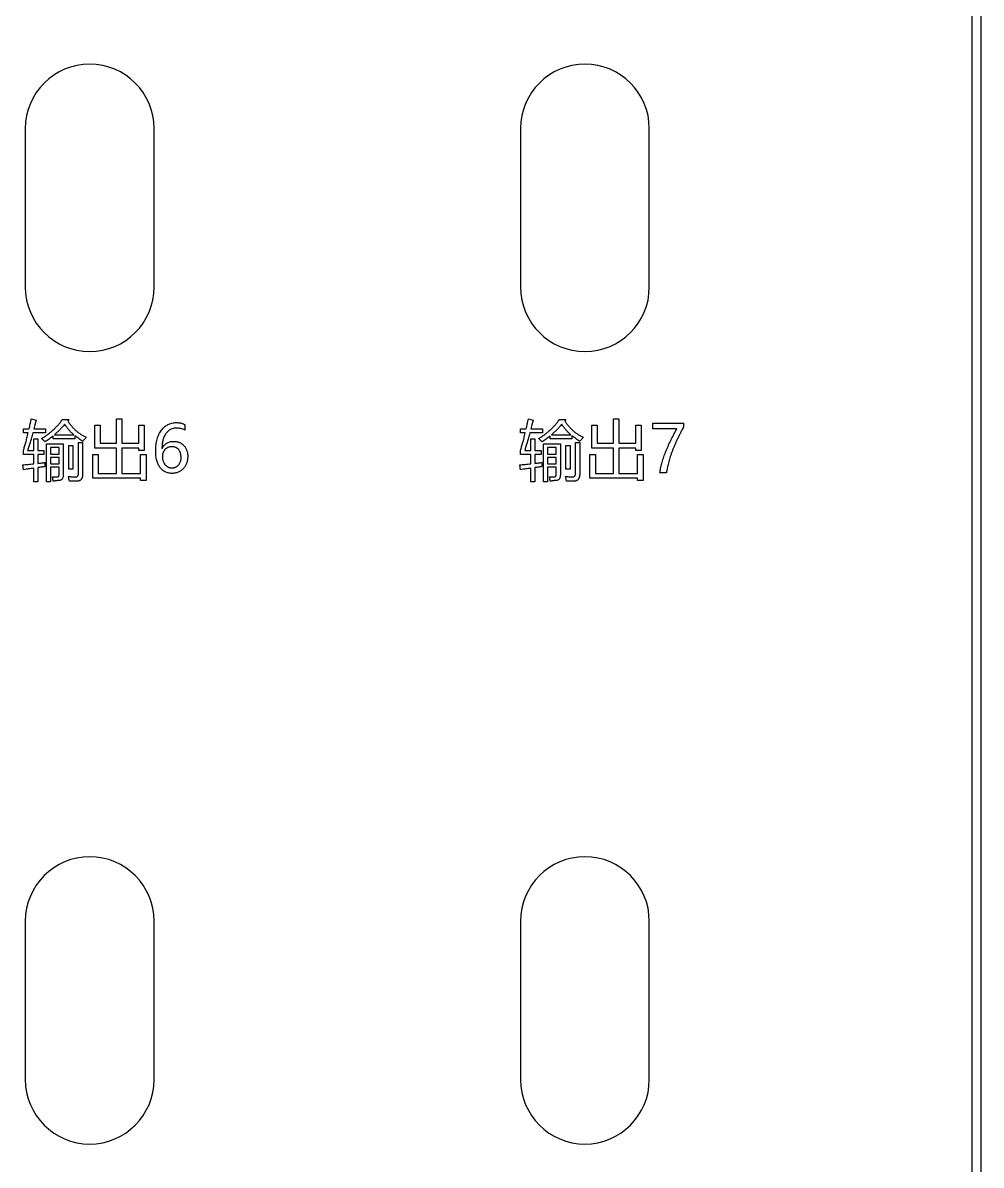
# Model space of a CAD drawing. Header units: millimetres. Extents: x 1359 to 3697, y -340 to 585.
# Drawn here: x 1625.5 to 1819, y -138.2 to 92.4 of the extents above; entities that cross this region are included whole.
import ezdxf

# ---------------------------------------------------------------- set-up
doc = ezdxf.new("R2010")
doc.units = ezdxf.units.MM

msp = doc.modelspace()

# ---------------------------------------------------------------- linework, layer by layer
at = {"color": 7, "linetype": 'Continuous', "lineweight": 25}
for p, q in [((1817.19, -227.16), (1817.19, 487.24)), ((1818.99, -228.09), (1818.99, 488.17)), ((1625.99, 71.04), (1625.99, 39.04)), ((1651.99, 39.04), (1651.99, 71.04)), ((1725.99, 71.04), (1725.99, 39.04)), ((1751.99, 39.04), (1751.99, 71.04)), ((1625.99, -88.96), (1625.99, -120.96)), ((1651.99, -120.96), (1651.99, -88.96)), ((1725.99, -88.96), (1725.99, -120.96)), ((1751.99, -120.96), (1751.99, -88.96))]:
    msp.add_line(p, q, dxfattribs=at)
at = {"color": 1, "linetype": 'Continuous', "lineweight": 25}
for p, q in [((1627.2, 12.41), (1628.17, 12.2)), ((1633.45, 12.28), (1634.79, 12.28)), ((1634.79, 12.28), (1634.57, 12)), ((1644.39, 12.41), (1645.49, 12.41)), ((1644.39, 7.53), (1644.39, 12.41)), ((1645.49, 12.41), (1645.49, 7.53)), ((1727.56, 12.41), (1728.54, 12.2)), ((1733.81, 12.28), (1735.15, 12.28)), ((1735.15, 12.28), (1734.94, 12)), ((1744.76, 12.41), (1745.85, 12.41)), ((1744.76, 7.53), (1744.76, 12.41)), ((1745.85, 12.41), (1745.85, 7.53)), ((1752.68, 10.45), (1752.68, 11.55)), ((1752.68, 11.55), (1758.9, 11.55)), ((1758.9, 11.55), (1758.9, 10.79)), ((1625.61, 10.45), (1626.77, 10.45)), ((1625.61, 9.6), (1625.61, 10.45)), ((1626.56, 9.6), (1625.61, 9.6)), ((1630.08, 9.6), (1627.48, 9.6)), ((1627.7, 10.45), (1630.08, 10.45)), ((1630.08, 10.45), (1630.08, 9.6)), ((1631.85, 9.24), (1635.77, 9.24)), ((1640, 11.19), (1641.1, 11.19)), ((1640, 6.55), (1640, 11.19)), ((1641.1, 11.19), (1641.1, 7.53)), ((1648.9, 11.19), (1650, 11.19)), ((1648.9, 7.53), (1648.9, 11.19)), ((1650, 11.19), (1650, 6.06)), ((1658.17, 11.28), (1658.17, 10.18)), ((1725.98, 10.45), (1727.13, 10.45)), ((1725.98, 9.6), (1725.98, 10.45)), ((1726.93, 9.6), (1725.98, 9.6)), ((1730.44, 9.6), (1727.85, 9.6)), ((1728.07, 10.45), (1730.44, 10.45)), ((1730.44, 10.45), (1730.44, 9.6)), ((1732.22, 9.24), (1736.14, 9.24)), ((1740.37, 11.19), (1741.46, 11.19)), ((1740.37, 6.55), (1740.37, 11.19)), ((1741.46, 11.19), (1741.46, 7.53)), ((1749.27, 11.19), (1750.37, 11.19)), ((1749.27, 7.53), (1749.27, 11.19)), ((1750.37, 11.19), (1750.37, 6.06)), ((1757.56, 10.45), (1752.68, 10.45)), ((1627.68, 8.38), (1628.54, 8.38)), ((1627.68, 6.06), (1627.68, 8.38)), ((1628.54, 8.38), (1628.54, 6.06)), ((1630.24, 7.41), (1633.66, 7.41)), ((1630.24, -0.28), (1630.24, 7.41)), ((1631.59, 8.38), (1631.59, 8.99)), ((1635.98, 8.38), (1631.59, 8.38)), ((1633.66, 7.41), (1633.66, 1.1)), ((1634.76, 7.04), (1635.61, 7.04)), ((1634.76, 2.28), (1634.76, 7.04)), ((1635.61, 7.04), (1635.61, 2.28)), ((1635.98, 9.05), (1635.98, 8.38)), ((1636.71, 7.65), (1637.56, 7.65)), ((1636.71, 1.38), (1636.71, 7.65)), ((1637.56, 7.65), (1637.56, 1.3)), ((1641.1, 7.53), (1644.39, 7.53)), ((1645.49, 7.53), (1648.9, 7.53)), ((1728.05, 8.38), (1728.9, 8.38)), ((1728.05, 6.06), (1728.05, 8.38)), ((1728.9, 8.38), (1728.9, 6.06)), ((1730.61, 7.41), (1734.02, 7.41)), ((1730.61, -0.28), (1730.61, 7.41)), ((1731.95, 8.38), (1731.95, 8.99)), ((1736.34, 8.38), (1731.95, 8.38)), ((1734.02, 7.41), (1734.02, 1.1)), ((1735.12, 7.04), (1735.98, 7.04)), ((1735.12, 2.28), (1735.12, 7.04)), ((1735.98, 7.04), (1735.98, 2.28)), ((1736.34, 9.05), (1736.34, 8.38)), ((1737.07, 7.65), (1737.93, 7.65)), ((1737.07, 1.38), (1737.07, 7.65)), ((1737.93, 7.65), (1737.93, 1.3)), ((1741.46, 7.53), (1744.76, 7.53)), ((1745.85, 7.53), (1749.27, 7.53)), ((1625.61, 5.21), (1625.61, 6.1)), ((1627.68, 5.21), (1625.61, 5.21)), ((1626.46, 6.06), (1627.68, 6.06)), ((1627.68, 3.35), (1627.68, 5.21)), ((1628.54, 6.06), (1629.76, 6.06)), ((1628.54, 5.21), (1628.54, 3.45)), ((1629.76, 5.21), (1628.54, 5.21)), ((1629.76, 6.06), (1629.76, 5.21)), ((1632.8, 6.67), (1631.1, 6.67)), ((1631.1, 6.67), (1631.1, 5.33)), ((1631.1, 5.33), (1632.8, 5.33)), ((1632.8, 5.33), (1632.8, 6.67)), ((1639.63, 5.21), (1640.73, 5.21)), ((1639.63, 0.45), (1639.63, 5.21)), ((1644.39, 6.55), (1640, 6.55)), ((1640.73, 5.21), (1640.73, 1.43)), ((1644.39, 1.43), (1644.39, 6.55)), ((1645.49, 6.55), (1645.49, 1.43)), ((1648.9, 6.55), (1645.49, 6.55)), ((1648.9, 6.06), (1648.9, 6.55)), ((1650, 6.06), (1648.9, 6.06)), ((1649.27, 5.21), (1650.37, 5.21)), ((1649.27, 1.43), (1649.27, 5.21)), ((1650.37, 5.21), (1650.37, -0.03)), ((1653.58, 6.47), (1653.61, 6.47)), ((1725.98, 5.21), (1725.98, 6.1)), ((1728.05, 5.21), (1725.98, 5.21)), ((1726.83, 6.06), (1728.05, 6.06)), ((1728.05, 3.35), (1728.05, 5.21)), ((1728.9, 6.06), (1730.12, 6.06)), ((1728.9, 5.21), (1728.9, 3.45)), ((1730.12, 5.21), (1728.9, 5.21)), ((1730.12, 6.06), (1730.12, 5.21)), ((1733.17, 6.67), (1731.46, 6.67)), ((1731.46, 6.67), (1731.46, 5.33)), ((1731.46, 5.33), (1733.17, 5.33)), ((1733.17, 5.33), (1733.17, 6.67)), ((1740, 5.21), (1741.1, 5.21)), ((1740, 0.45), (1740, 5.21)), ((1744.76, 6.55), (1740.37, 6.55)), ((1741.1, 5.21), (1741.1, 1.43)), ((1744.76, 1.43), (1744.76, 6.55)), ((1745.85, 6.55), (1745.85, 1.43)), ((1749.27, 6.55), (1745.85, 6.55)), ((1749.27, 6.06), (1749.27, 6.55)), ((1750.37, 6.06), (1749.27, 6.06)), ((1749.63, 5.21), (1750.73, 5.21)), ((1749.63, 1.43), (1749.63, 5.21)), ((1750.73, 5.21), (1750.73, -0.03)), ((1625.63, 2.16), (1625.49, 3.14)), ((1627.68, -0.28), (1627.68, 2.47)), ((1628.54, 2.6), (1628.54, -0.28)), ((1631.1, 4.6), (1631.1, 3.38)), ((1632.8, 4.6), (1631.1, 4.6)), ((1631.1, 3.38), (1632.8, 3.38)), ((1631.1, 2.65), (1631.1, -0.28)), ((1632.8, 2.65), (1631.1, 2.65)), ((1632.8, 3.38), (1632.8, 4.6)), ((1632.8, 1.2), (1632.8, 2.65)), ((1725.99, 2.16), (1725.85, 3.14)), ((1728.05, -0.28), (1728.05, 2.47)), ((1728.9, 2.6), (1728.9, -0.28)), ((1733.17, 4.6), (1731.46, 4.6)), ((1731.46, 4.6), (1731.46, 3.38)), ((1731.46, 3.38), (1733.17, 3.38)), ((1731.46, 2.65), (1731.46, -0.28)), ((1733.17, 2.65), (1731.46, 2.65)), ((1733.17, 3.38), (1733.17, 4.6)), ((1733.17, 1.2), (1733.17, 2.65)), ((1631.46, 0.7), (1632.36, 0.7)), ((1635.61, 2.28), (1634.76, 2.28)), ((1649.27, 0.45), (1639.63, 0.45)), ((1640.73, 1.43), (1644.39, 1.43)), ((1645.49, 1.43), (1649.27, 1.43)), ((1649.27, -0.03), (1649.27, 0.45)), ((1731.83, 0.7), (1732.73, 0.7)), ((1735.98, 2.28), (1735.12, 2.28)), ((1749.63, 0.45), (1740, 0.45)), ((1741.1, 1.43), (1744.76, 1.43)), ((1745.85, 1.43), (1749.63, 1.43)), ((1749.63, -0.03), (1749.63, 0.45)), ((1755.46, 1.55), (1754.12, 1.55)), ((1628.54, -0.28), (1627.68, -0.28)), ((1631.1, -0.28), (1630.24, -0.28)), ((1650.37, -0.03), (1649.27, -0.03)), ((1728.9, -0.28), (1728.05, -0.28)), ((1731.46, -0.28), (1730.61, -0.28)), ((1750.73, -0.03), (1749.63, -0.03))]:
    msp.add_line(p, q, dxfattribs=at)
at = {"color": 1, "linetype": 'Continuous', "lineweight": 25, "flags": 128}
for points in [[(1628.17, 12.2), (1627.91, 11.22), (1627.7, 10.45)], [(1728.54, 12.2), (1728.28, 11.22), (1728.07, 10.45)]]:
    msp.add_lwpolyline(points, dxfattribs=at)
at = {"color": 7, "linetype": 'Continuous', "lineweight": 25}
for centre, start, end in [((1638.99, 71.04), 0, 180), ((1738.99, 71.04), 0, 180), ((1638.99, 39.04), 180, 0), ((1738.99, 39.04), 180, 0), ((1638.99, -88.96), 0, 180), ((1738.99, -88.96), 0, 180), ((1638.99, -120.96), 180, 0), ((1738.99, -120.96), 180, 0)]:
    msp.add_arc(centre, 13, start, end, dxfattribs=at)
at = {"color": 1, "linetype": 'Continuous', "lineweight": 25}
for points, knots in [([(1626.77, 10.45), (1626.8, 10.61), (1626.87, 10.92), (1626.98, 11.4), (1627.09, 11.9), (1627.16, 12.24), (1627.2, 12.41)], [0, 0, 0, 0, 0.238615, 0.484885, 0.738611, 1, 1, 1, 1]), ([(1629.27, 8.47), (1629.48, 8.6), (1629.9, 8.85), (1630.5, 9.27), (1631.07, 9.71), (1631.61, 10.18), (1632.12, 10.67), (1632.59, 11.18), (1633.04, 11.72), (1633.31, 12.09), (1633.45, 12.28)], [0, 0, 0, 0, 0.130451, 0.258523, 0.38458, 0.509505, 0.63269, 0.755465, 0.877763, 1, 1, 1, 1]), ([(1634.57, 12), (1634.69, 11.82), (1634.94, 11.45), (1635.35, 10.94), (1635.78, 10.46), (1636.24, 10.03), (1636.71, 9.64), (1637.22, 9.29), (1637.74, 8.98), (1638.11, 8.8), (1638.29, 8.72)], [0, 0, 0, 0, 0.133502, 0.263557, 0.390252, 0.514706, 0.637029, 0.758256, 0.879015, 1, 1, 1, 1]), ([(1652.32, 5.96), (1652.32, 6.17), (1652.33, 6.59), (1652.38, 7.19), (1652.47, 7.77), (1652.6, 8.31), (1652.76, 8.82), (1652.95, 9.29), (1653.19, 9.73), (1653.45, 10.13), (1653.75, 10.49), (1654.07, 10.81), (1654.42, 11.08), (1654.79, 11.3), (1655.18, 11.47), (1655.6, 11.59), (1656.03, 11.66), (1656.33, 11.67), (1656.49, 11.67)], [0, 0, 0, 0, 0.080551, 0.157305, 0.230294, 0.300142, 0.366733, 0.431152, 0.493519, 0.554718, 0.613962, 0.670562, 0.725417, 0.779089, 0.832587, 0.886669, 0.942228, 1, 1, 1, 1]), ([(1656.49, 11.67), (1656.57, 11.67), (1656.74, 11.67), (1656.99, 11.65), (1657.22, 11.62), (1657.44, 11.58), (1657.64, 11.52), (1657.83, 11.45), (1658.01, 11.38), (1658.12, 11.31), (1658.17, 11.28)], [0, 0, 0, 0, 0.14889, 0.289473, 0.423165, 0.550591, 0.669996, 0.784453, 0.894338, 1, 1, 1, 1]), ([(1727.13, 10.45), (1727.17, 10.61), (1727.24, 10.92), (1727.35, 11.4), (1727.45, 11.9), (1727.52, 12.24), (1727.56, 12.41)], [0, 0, 0, 0, 0.238615, 0.484885, 0.738611, 1, 1, 1, 1]), ([(1729.63, 8.47), (1729.85, 8.6), (1730.27, 8.85), (1730.87, 9.27), (1731.44, 9.71), (1731.98, 10.18), (1732.48, 10.67), (1732.96, 11.18), (1733.41, 11.72), (1733.68, 12.09), (1733.81, 12.28)], [0, 0, 0, 0, 0.130451, 0.258523, 0.38458, 0.509505, 0.63269, 0.755465, 0.877763, 1, 1, 1, 1]), ([(1734.94, 12), (1735.06, 11.82), (1735.31, 11.45), (1735.72, 10.94), (1736.15, 10.46), (1736.6, 10.03), (1737.08, 9.64), (1737.58, 9.29), (1738.11, 8.98), (1738.47, 8.8), (1738.66, 8.72)], [0, 0, 0, 0, 0.133502, 0.263557, 0.390252, 0.514706, 0.637029, 0.758256, 0.879015, 1, 1, 1, 1]), ([(1625.61, 6.1), (1625.65, 6.22), (1625.73, 6.47), (1625.85, 6.84), (1625.96, 7.25), (1626.08, 7.67), (1626.2, 8.12), (1626.32, 8.59), (1626.44, 9.09), (1626.52, 9.43), (1626.56, 9.6)], [0, 0, 0, 0, 0.103333, 0.212677, 0.328063, 0.449799, 0.577987, 0.71254, 0.853205, 1, 1, 1, 1]), ([(1627.48, 9.6), (1627.44, 9.43), (1627.35, 9.1), (1627.21, 8.61), (1627.07, 8.13), (1626.95, 7.68), (1626.82, 7.25), (1626.7, 6.84), (1626.58, 6.44), (1626.5, 6.19), (1626.46, 6.06)], [0, 0, 0, 0, 0.1439124, 0.2825603, 0.4154467, 0.5429298, 0.66544, 0.7825461, 0.8938999, 1, 1, 1, 1]), ([(1633.93, 11.34), (1633.77, 11.15), (1633.45, 10.77), (1632.94, 10.23), (1632.41, 9.72), (1632.04, 9.39), (1631.85, 9.24)], [0, 0, 0, 0, 0.253521, 0.504207, 0.753015, 1, 1, 1, 1]), ([(1635.77, 9.24), (1635.6, 9.39), (1635.25, 9.7), (1634.78, 10.22), (1634.33, 10.76), (1634.07, 11.14), (1633.93, 11.34)], [0, 0, 0, 0, 0.248975, 0.49795, 0.747533, 1, 1, 1, 1]), ([(1656.51, 10.58), (1656.4, 10.57), (1656.19, 10.57), (1655.89, 10.51), (1655.6, 10.43), (1655.32, 10.31), (1655.06, 10.15), (1654.82, 9.96), (1654.59, 9.73), (1654.39, 9.47), (1654.2, 9.19), (1654.04, 8.87), (1653.9, 8.53), (1653.78, 8.17), (1653.69, 7.78), (1653.63, 7.36), (1653.59, 6.92), (1653.58, 6.62), (1653.58, 6.47)], [0, 0, 0, 0, 0.057081, 0.111809, 0.164951, 0.217656, 0.27093, 0.324976, 0.38126, 0.439782, 0.500681, 0.562983, 0.627871, 0.695074, 0.765681, 0.839764, 0.917997, 1, 1, 1, 1]), ([(1658.17, 10.18), (1658.04, 10.24), (1657.78, 10.36), (1657.36, 10.48), (1656.94, 10.56), (1656.65, 10.57), (1656.51, 10.58)], [0, 0, 0, 0, 0.253386, 0.503118, 0.750482, 1, 1, 1, 1]), ([(1725.98, 6.1), (1726.01, 6.22), (1726.1, 6.47), (1726.21, 6.84), (1726.33, 7.25), (1726.45, 7.67), (1726.56, 8.12), (1726.69, 8.59), (1726.81, 9.09), (1726.89, 9.43), (1726.93, 9.6)], [0, 0, 0, 0, 0.103333, 0.212677, 0.328063, 0.449799, 0.577987, 0.71254, 0.853205, 1, 1, 1, 1]), ([(1727.85, 9.6), (1727.8, 9.43), (1727.71, 9.1), (1727.57, 8.61), (1727.44, 8.13), (1727.31, 7.68), (1727.18, 7.25), (1727.06, 6.84), (1726.95, 6.44), (1726.87, 6.19), (1726.83, 6.06)], [0, 0, 0, 0, 0.1439124, 0.2825603, 0.4154467, 0.5429298, 0.66544, 0.7825461, 0.8938999, 1, 1, 1, 1]), ([(1734.3, 11.34), (1734.14, 11.15), (1733.82, 10.77), (1733.3, 10.23), (1732.77, 9.72), (1732.4, 9.39), (1732.22, 9.24)], [0, 0, 0, 0, 0.253521, 0.504207, 0.753015, 1, 1, 1, 1]), ([(1736.14, 9.24), (1735.96, 9.39), (1735.62, 9.7), (1735.15, 10.22), (1734.7, 10.76), (1734.43, 11.14), (1734.3, 11.34)], [0, 0, 0, 0, 0.248975, 0.49795, 0.747533, 1, 1, 1, 1]), ([(1754.12, 1.55), (1754.14, 1.7), (1754.18, 2.01), (1754.27, 2.47), (1754.38, 2.95), (1754.51, 3.45), (1754.66, 3.96), (1754.83, 4.49), (1755.02, 5.03), (1755.22, 5.59), (1755.45, 6.16), (1755.7, 6.74), (1755.96, 7.34), (1756.24, 7.94), (1756.55, 8.55), (1756.87, 9.18), (1757.21, 9.81), (1757.44, 10.24), (1757.56, 10.45)], [0, 0, 0, 0, 0.047398, 0.096695, 0.147991, 0.201348, 0.256956, 0.314471, 0.374372, 0.436439, 0.50059, 0.566521, 0.634154, 0.703613, 0.774825, 0.847992, 0.923134, 1, 1, 1, 1]), ([(1758.9, 10.79), (1758.78, 10.56), (1758.54, 10.12), (1758.19, 9.44), (1757.86, 8.79), (1757.55, 8.14), (1757.27, 7.51), (1757, 6.89), (1756.75, 6.29), (1756.53, 5.7), (1756.32, 5.12), (1756.14, 4.56), (1755.97, 4.02), (1755.83, 3.49), (1755.7, 2.98), (1755.6, 2.49), (1755.52, 2.02), (1755.48, 1.71), (1755.46, 1.55)], [0, 0, 0, 0, 0.078164, 0.154322, 0.228237, 0.30019, 0.370285, 0.438118, 0.504071, 0.568067, 0.629888, 0.689387, 0.746655, 0.801622, 0.854435, 0.905094, 0.953467, 1, 1, 1, 1]), ([(1629.95, 7.77), (1629.89, 7.84), (1629.77, 7.98), (1629.59, 8.17), (1629.43, 8.33), (1629.32, 8.43), (1629.27, 8.47)], [0, 0, 0, 0, 0.288553, 0.551922, 0.78895, 1, 1, 1, 1]), ([(1631.59, 8.99), (1631.45, 8.88), (1631.19, 8.67), (1630.79, 8.35), (1630.37, 8.06), (1630.09, 7.87), (1629.95, 7.77)], [0, 0, 0, 0, 0.250636, 0.501448, 0.750797, 1, 1, 1, 1]), ([(1637.62, 7.89), (1637.48, 7.98), (1637.19, 8.15), (1636.77, 8.44), (1636.36, 8.73), (1636.1, 8.94), (1635.98, 9.05)], [0, 0, 0, 0, 0.252672, 0.504034, 0.752778, 1, 1, 1, 1]), ([(1638.29, 8.72), (1638.22, 8.64), (1638.09, 8.5), (1637.91, 8.28), (1637.76, 8.08), (1637.67, 7.95), (1637.62, 7.89)], [0, 0, 0, 0, 0.291151, 0.553636, 0.790275, 1, 1, 1, 1]), ([(1653.61, 6.47), (1653.67, 6.58), (1653.79, 6.8), (1654.02, 7.09), (1654.26, 7.34), (1654.54, 7.54), (1654.84, 7.7), (1655.17, 7.81), (1655.53, 7.88), (1655.78, 7.89), (1655.9, 7.89)], [0, 0, 0, 0, 0.134758, 0.262281, 0.383953, 0.502274, 0.620406, 0.741466, 0.867038, 1, 1, 1, 1]), ([(1655.9, 7.89), (1656.01, 7.89), (1656.22, 7.89), (1656.52, 7.85), (1656.81, 7.78), (1657.08, 7.69), (1657.34, 7.57), (1657.58, 7.42), (1657.8, 7.25), (1658, 7.05), (1658.18, 6.83), (1658.35, 6.59), (1658.48, 6.33), (1658.59, 6.06), (1658.68, 5.77), (1658.74, 5.46), (1658.78, 5.13), (1658.78, 4.91), (1658.78, 4.79)], [0, 0, 0, 0, 0.067144, 0.131187, 0.192693, 0.252548, 0.311315, 0.36939, 0.428264, 0.487848, 0.547974, 0.608112, 0.668482, 0.730103, 0.793786, 0.859334, 0.928083, 1, 1, 1, 1]), ([(1730.31, 7.77), (1730.25, 7.84), (1730.13, 7.98), (1729.96, 8.17), (1729.79, 8.33), (1729.69, 8.43), (1729.63, 8.47)], [0, 0, 0, 0, 0.288553, 0.551922, 0.78895, 1, 1, 1, 1]), ([(1731.95, 8.99), (1731.82, 8.88), (1731.56, 8.67), (1731.15, 8.35), (1730.74, 8.06), (1730.46, 7.87), (1730.31, 7.77)], [0, 0, 0, 0, 0.250636, 0.501448, 0.750797, 1, 1, 1, 1]), ([(1737.99, 7.89), (1737.84, 7.98), (1737.55, 8.15), (1737.13, 8.44), (1736.73, 8.73), (1736.47, 8.94), (1736.34, 9.05)], [0, 0, 0, 0, 0.252672, 0.504034, 0.752778, 1, 1, 1, 1]), ([(1738.66, 8.72), (1738.59, 8.64), (1738.46, 8.5), (1738.28, 8.28), (1738.12, 8.08), (1738.03, 7.95), (1737.99, 7.89)], [0, 0, 0, 0, 0.291151, 0.553636, 0.790275, 1, 1, 1, 1]), ([(1655.59, 1.43), (1655.47, 1.43), (1655.22, 1.44), (1654.87, 1.5), (1654.53, 1.59), (1654.22, 1.72), (1653.93, 1.89), (1653.66, 2.09), (1653.41, 2.33), (1653.18, 2.61), (1652.98, 2.92), (1652.8, 3.26), (1652.65, 3.64), (1652.53, 4.04), (1652.43, 4.48), (1652.37, 4.95), (1652.32, 5.44), (1652.32, 5.78), (1652.32, 5.96)], [0, 0, 0, 0, 0.059035, 0.115651, 0.170224, 0.223623, 0.276575, 0.329908, 0.384863, 0.441768, 0.50072, 0.561708, 0.625488, 0.69253, 0.762807, 0.837334, 0.916526, 1, 1, 1, 1]), ([(1655.57, 6.8), (1655.5, 6.79), (1655.36, 6.79), (1655.16, 6.76), (1654.97, 6.72), (1654.8, 6.66), (1654.63, 6.58), (1654.47, 6.48), (1654.32, 6.36), (1654.18, 6.23), (1654.06, 6.08), (1653.95, 5.93), (1653.86, 5.77), (1653.79, 5.61), (1653.73, 5.43), (1653.69, 5.25), (1653.66, 5.07), (1653.66, 4.94), (1653.66, 4.88)], [0, 0, 0, 0, 0.0687544, 0.1348772, 0.198306, 0.2610805, 0.3225221, 0.3833695, 0.4457633, 0.5090387, 0.572053, 0.633585, 0.6945465, 0.7540479, 0.8144237, 0.8746414, 0.9363088, 1, 1, 1, 1]), ([(1653.66, 4.88), (1653.66, 4.8), (1653.66, 4.64), (1653.69, 4.41), (1653.73, 4.19), (1653.79, 3.98), (1653.86, 3.78), (1653.95, 3.58), (1654.06, 3.39), (1654.18, 3.22), (1654.32, 3.06), (1654.47, 2.92), (1654.62, 2.79), (1654.8, 2.7), (1654.98, 2.62), (1655.17, 2.57), (1655.37, 2.53), (1655.51, 2.53), (1655.58, 2.53)], [0, 0, 0, 0, 0.070275, 0.138099, 0.204443, 0.269054, 0.33252, 0.395628, 0.459052, 0.522809, 0.585403, 0.645025, 0.703577, 0.760939, 0.81886, 0.877212, 0.937536, 1, 1, 1, 1]), ([(1657.44, 4.66), (1657.44, 4.74), (1657.43, 4.9), (1657.41, 5.13), (1657.37, 5.35), (1657.32, 5.55), (1657.25, 5.75), (1657.17, 5.92), (1657.07, 6.08), (1656.95, 6.23), (1656.83, 6.37), (1656.69, 6.48), (1656.53, 6.58), (1656.36, 6.66), (1656.18, 6.72), (1655.99, 6.77), (1655.78, 6.79), (1655.64, 6.79), (1655.57, 6.8)], [0, 0, 0, 0, 0.076179, 0.148538, 0.216855, 0.282139, 0.344873, 0.405067, 0.463883, 0.521968, 0.578737, 0.635343, 0.691529, 0.748552, 0.807163, 0.868439, 0.932646, 1, 1, 1, 1]), ([(1655.58, 2.53), (1655.65, 2.53), (1655.78, 2.53), (1655.97, 2.56), (1656.16, 2.61), (1656.33, 2.67), (1656.49, 2.76), (1656.65, 2.86), (1656.79, 2.98), (1656.93, 3.12), (1657.05, 3.27), (1657.15, 3.44), (1657.24, 3.62), (1657.31, 3.81), (1657.37, 4), (1657.41, 4.21), (1657.44, 4.43), (1657.44, 4.58), (1657.44, 4.66)], [0, 0, 0, 0, 0.0637867, 0.1245685, 0.1840494, 0.2424422, 0.2999747, 0.3579919, 0.4173298, 0.4781235, 0.540176, 0.6020449, 0.6638728, 0.7270534, 0.7915387, 0.8582627, 0.9278287, 1, 1, 1, 1]), ([(1658.78, 4.79), (1658.78, 4.67), (1658.77, 4.44), (1658.73, 4.09), (1658.66, 3.76), (1658.56, 3.45), (1658.43, 3.16), (1658.28, 2.88), (1658.1, 2.62), (1657.89, 2.37), (1657.66, 2.15), (1657.41, 1.96), (1657.14, 1.8), (1656.86, 1.66), (1656.57, 1.56), (1656.25, 1.48), (1655.93, 1.44), (1655.7, 1.43), (1655.59, 1.43)], [0, 0, 0, 0, 0.069366, 0.135875, 0.200044, 0.262795, 0.324246, 0.385482, 0.446838, 0.508738, 0.570481, 0.630859, 0.690304, 0.749688, 0.809888, 0.871002, 0.934283, 1, 1, 1, 1]), ([(1625.49, 3.14), (1625.85, 3.17), (1626.58, 3.24), (1627.32, 3.32), (1627.68, 3.35)], [0, 0, 0, 0, 0.497166, 1, 1, 1, 1]), ([(1627.68, 2.47), (1627.34, 2.42), (1626.66, 2.32), (1625.97, 2.22), (1625.63, 2.16)], [0, 0, 0, 0, 0.498436, 1, 1, 1, 1]), ([(1628.54, 3.45), (1628.78, 3.48), (1629.27, 3.53), (1629.75, 3.59), (1630, 3.63)], [0, 0, 0, 0, 0.495768, 1, 1, 1, 1]), ([(1629.88, 2.77), (1629.65, 2.74), (1629.21, 2.69), (1628.76, 2.63), (1628.54, 2.6)], [0, 0, 0, 0, 0.501307, 1, 1, 1, 1]), ([(1630, 3.63), (1629.97, 3.48), (1629.92, 3.19), (1629.89, 2.91), (1629.88, 2.77)], [0, 0, 0, 0, 0.526235, 1, 1, 1, 1]), ([(1725.85, 3.14), (1726.22, 3.17), (1726.95, 3.24), (1727.68, 3.32), (1728.05, 3.35)], [0, 0, 0, 0, 0.497166, 1, 1, 1, 1]), ([(1728.05, 2.47), (1727.71, 2.42), (1727.02, 2.32), (1726.34, 2.22), (1725.99, 2.16)], [0, 0, 0, 0, 0.498436, 1, 1, 1, 1]), ([(1728.9, 3.45), (1729.14, 3.48), (1729.63, 3.53), (1730.12, 3.59), (1730.37, 3.63)], [0, 0, 0, 0, 0.495768, 1, 1, 1, 1]), ([(1730.24, 2.77), (1730.02, 2.74), (1729.57, 2.69), (1729.13, 2.63), (1728.9, 2.6)], [0, 0, 0, 0, 0.501307, 1, 1, 1, 1]), ([(1730.37, 3.63), (1730.34, 3.48), (1730.29, 3.19), (1730.26, 2.91), (1730.24, 2.77)], [0, 0, 0, 0, 0.526235, 1, 1, 1, 1]), ([(1631.64, -0.15), (1631.63, -0.1), (1631.6, 0.02), (1631.56, 0.22), (1631.51, 0.45), (1631.48, 0.61), (1631.46, 0.7)], [0, 0, 0, 0, 0.19631, 0.428636, 0.696532, 1, 1, 1, 1]), ([(1632.36, 0.7), (1632.4, 0.7), (1632.46, 0.7), (1632.55, 0.73), (1632.63, 0.77), (1632.7, 0.82), (1632.75, 0.9), (1632.78, 0.98), (1632.8, 1.09), (1632.8, 1.16), (1632.8, 1.2)], [0, 0, 0, 0, 0.137129, 0.257753, 0.370095, 0.479339, 0.590381, 0.710902, 0.845505, 1, 1, 1, 1]), ([(1633.66, 1.1), (1633.66, 1.01), (1633.65, 0.84), (1633.6, 0.61), (1633.52, 0.41), (1633.41, 0.24), (1633.26, 0.12), (1633.08, 0.03), (1632.86, -0.03), (1632.71, -0.03), (1632.63, -0.03)], [0, 0, 0, 0, 0.151857, 0.285777, 0.40609, 0.517158, 0.626233, 0.738421, 0.862223, 1, 1, 1, 1]), ([(1634.7, 0.82), (1634.83, 0.8), (1635.08, 0.77), (1635.44, 0.73), (1635.77, 0.7), (1635.98, 0.7), (1636.08, 0.7)], [0, 0, 0, 0, 0.282089, 0.543714, 0.782432, 1, 1, 1, 1]), ([(1634.88, -0.13), (1634.86, 0.03), (1634.81, 0.35), (1634.74, 0.66), (1634.7, 0.82)], [0, 0, 0, 0, 0.494752, 1, 1, 1, 1]), ([(1636.08, 0.7), (1636.13, 0.7), (1636.22, 0.71), (1636.35, 0.73), (1636.47, 0.79), (1636.55, 0.87), (1636.63, 0.97), (1636.68, 1.09), (1636.7, 1.23), (1636.71, 1.33), (1636.71, 1.38)], [0, 0, 0, 0, 0.138839, 0.262668, 0.375219, 0.484802, 0.595558, 0.71476, 0.84873, 1, 1, 1, 1]), ([(1637.56, 1.3), (1637.56, 1.25), (1637.56, 1.13), (1637.54, 0.97), (1637.52, 0.82), (1637.49, 0.67), (1637.45, 0.54), (1637.4, 0.42), (1637.33, 0.31), (1637.27, 0.22), (1637.19, 0.13), (1637.1, 0.05), (1637, -0.01), (1636.89, -0.06), (1636.77, -0.1), (1636.65, -0.13), (1636.51, -0.15), (1636.42, -0.15), (1636.37, -0.15)], [0, 0, 0, 0, 0.081512, 0.158019, 0.229675, 0.296931, 0.361082, 0.420983, 0.478885, 0.534182, 0.588707, 0.642805, 0.696613, 0.751682, 0.809122, 0.869075, 0.932587, 1, 1, 1, 1]), ([(1732.01, -0.15), (1732, -0.1), (1731.97, 0.02), (1731.93, 0.22), (1731.88, 0.45), (1731.85, 0.61), (1731.83, 0.7)], [0, 0, 0, 0, 0.19631, 0.428636, 0.696532, 1, 1, 1, 1]), ([(1732.73, 0.7), (1732.76, 0.7), (1732.83, 0.7), (1732.92, 0.73), (1733, 0.77), (1733.06, 0.82), (1733.11, 0.9), (1733.15, 0.98), (1733.17, 1.09), (1733.17, 1.16), (1733.17, 1.2)], [0, 0, 0, 0, 0.137129, 0.257753, 0.370095, 0.479339, 0.590381, 0.710902, 0.845505, 1, 1, 1, 1]), ([(1734.02, 1.1), (1734.02, 1.01), (1734.02, 0.84), (1733.97, 0.61), (1733.89, 0.41), (1733.77, 0.24), (1733.63, 0.12), (1733.44, 0.03), (1733.23, -0.03), (1733.08, -0.03), (1733, -0.03)], [0, 0, 0, 0, 0.151857, 0.285777, 0.40609, 0.517158, 0.626233, 0.738421, 0.862223, 1, 1, 1, 1]), ([(1735.07, 0.82), (1735.2, 0.8), (1735.45, 0.77), (1735.81, 0.73), (1736.14, 0.7), (1736.35, 0.7), (1736.45, 0.7)], [0, 0, 0, 0, 0.282089, 0.543714, 0.782432, 1, 1, 1, 1]), ([(1735.25, -0.13), (1735.22, 0.03), (1735.18, 0.35), (1735.11, 0.66), (1735.07, 0.82)], [0, 0, 0, 0, 0.4947517, 1, 1, 1, 1]), ([(1736.45, 0.7), (1736.5, 0.7), (1736.59, 0.71), (1736.72, 0.73), (1736.83, 0.79), (1736.92, 0.87), (1736.99, 0.97), (1737.04, 1.09), (1737.07, 1.23), (1737.07, 1.33), (1737.07, 1.38)], [0, 0, 0, 0, 0.138839, 0.262668, 0.375219, 0.484802, 0.595558, 0.71476, 0.84873, 1, 1, 1, 1]), ([(1737.93, 1.3), (1737.93, 1.25), (1737.93, 1.13), (1737.91, 0.97), (1737.89, 0.82), (1737.85, 0.67), (1737.81, 0.54), (1737.76, 0.42), (1737.7, 0.31), (1737.63, 0.22), (1737.55, 0.13), (1737.46, 0.05), (1737.36, -0.01), (1737.26, -0.06), (1737.14, -0.1), (1737.01, -0.13), (1736.88, -0.15), (1736.78, -0.15), (1736.73, -0.15)], [0, 0, 0, 0, 0.081512, 0.158019, 0.229675, 0.296931, 0.361082, 0.420983, 0.478885, 0.534182, 0.588707, 0.642805, 0.696613, 0.751682, 0.809122, 0.869075, 0.932587, 1, 1, 1, 1]), ([(1632.63, -0.03), (1632.56, -0.03), (1632.41, -0.04), (1632.18, -0.06), (1631.92, -0.1), (1631.74, -0.14), (1631.64, -0.15)], [0, 0, 0, 0, 0.209782, 0.445315, 0.709184, 1, 1, 1, 1]), ([(1636.37, -0.15), (1636.26, -0.16), (1636.02, -0.16), (1635.66, -0.16), (1635.28, -0.15), (1635.02, -0.14), (1634.88, -0.13)], [0, 0, 0, 0, 0.225588, 0.4678367, 0.7255316, 1, 1, 1, 1]), ([(1733, -0.03), (1732.93, -0.03), (1732.78, -0.04), (1732.54, -0.06), (1732.28, -0.1), (1732.1, -0.14), (1732.01, -0.15)], [0, 0, 0, 0, 0.209782, 0.445315, 0.709184, 1, 1, 1, 1]), ([(1736.73, -0.15), (1736.62, -0.16), (1736.39, -0.16), (1736.03, -0.16), (1735.65, -0.15), (1735.38, -0.14), (1735.25, -0.13)], [0, 0, 0, 0, 0.225588, 0.467837, 0.725532, 1, 1, 1, 1])]:
    msp.add_open_spline(points, degree=3, knots=knots, dxfattribs=at)

doc.saveas('drawing.dxf')
